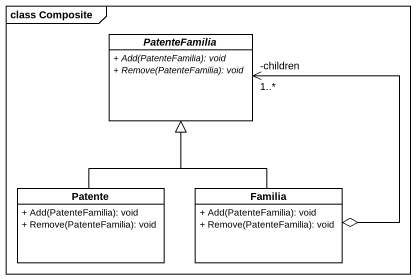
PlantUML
@startuml
mainframe class Composite
hide circle
hide empty members
skinparam classAttributeIconSize 0
abstract class PatenteFamilia {
  {abstract} + Add(PatenteFamilia): void
  {abstract} + Remove(PatenteFamilia): void
}
class Patente {
  + Add(PatenteFamilia): void
  + Remove(PatenteFamilia): void
}
class Familia {
  + Add(PatenteFamilia): void
  + Remove(PatenteFamilia): void
}
Patente -up-|> PatenteFamilia
Familia -up-|> PatenteFamilia
Familia o-up-> "-children\n1..*" PatenteFamilia
@enduml
